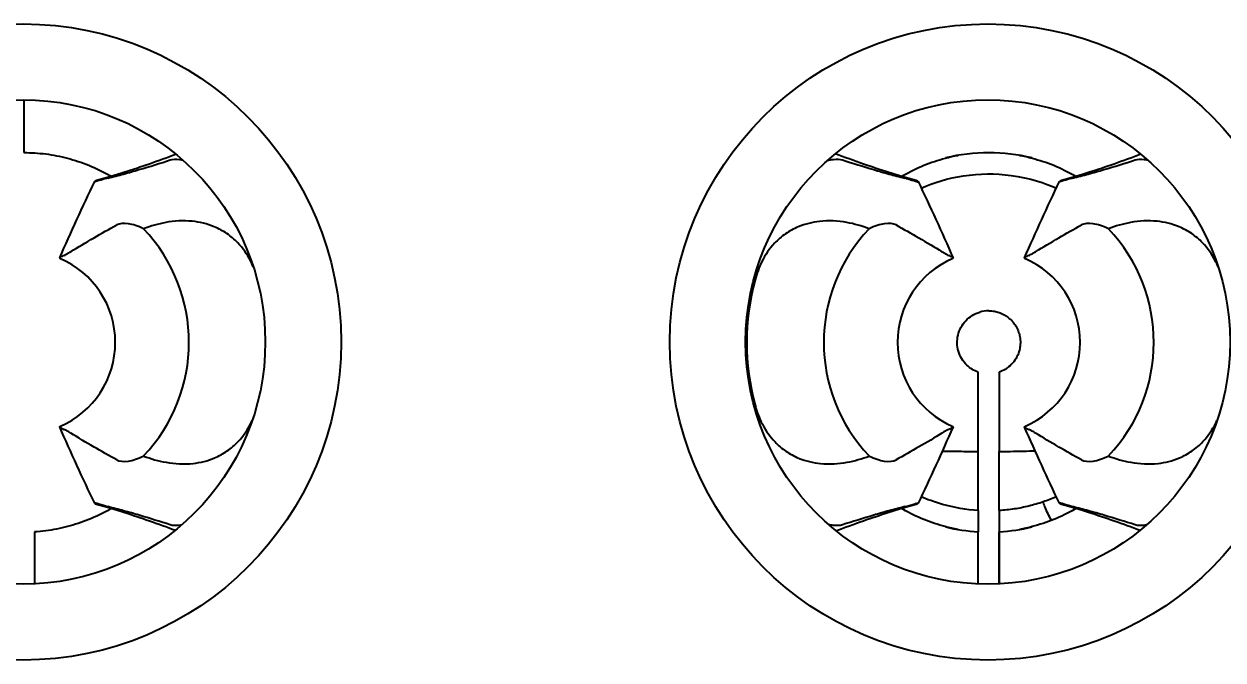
# Model space of a CAD drawing. Header units: millimetres. Extents: x 0 to 1682, y 0 to 1188.
# Drawn here: x 1349.893 to 1352.739, y 390.344 to 391.854 of the extents above; entities that cross this region are included whole.
import ezdxf

# ---------------------------------------------------------------- set-up
doc = ezdxf.new("R2010")
doc.units = ezdxf.units.MM
doc.header["$LTSCALE"] = 2
doc.layers.add('가시적인 것(ISO)', color=3, linetype='Continuous', lineweight=40)

msp = doc.modelspace()

# ---------------------------------------------------------------- linework, layer by layer
at = {"layer": '가시적인 것(ISO)'}
for p, q in [((1349.8932, 391.6742), (1349.8932, 391.5488)), ((1352.1582, 390.699), (1352.1582, 390.8389)), ((1352.2082, 390.699), (1352.2082, 390.839)), ((1352.1582, 390.699), (1352.1582, 390.6489)), ((1352.1582, 390.5246), (1352.1582, 390.6489)), ((1352.2082, 390.5248), (1352.2082, 390.6489))]:
    msp.add_line(p, q, dxfattribs=at)
for centre, radius in [((1349.8909, 391.0992), 0.755), ((1352.1809, 391.0992), 0.755), ((1349.8909, 391.0992), 0.575), ((1352.1809, 391.0992), 0.575)]:
    msp.add_circle(centre, radius, dxfattribs=at)
for centre, radius, start, end in [((1352.1832, 391.0982), 0.45, 90, 103.1782), ((1352.1832, 391.0982), 0.45, 76.8218, 90), ((1349.8932, 391.0982), 0.3916, 316.4807, 43.5197), ((1352.1832, 391.0982), 0.3916, 136.4808, 223.5197), ((1352.1832, 391.0982), 0.3916, 316.4807, 43.5197), ((1349.8932, 391.0982), 0.2168, 293.2154, 66.7839), ((1352.1832, 391.0982), 0.2168, 113.2155, 246.7835), ((1352.1832, 391.0982), 0.2168, 293.2154, 66.7839), ((1352.1832, 391.0982), 0.5744, 164.9931, 195.0072), ((1352.1832, 391.0982), 0.45, 256.8218, 266.8153), ((1352.1832, 391.0982), 0.45, 273.1847, 283.1782)]:
    msp.add_arc(centre, radius, start, end, dxfattribs=at)
for centre, major_axis, ratio, start_param, end_param in [((1350.5368, 391.2635), (-0.4763, 0.2155), 0.09072, 6.171688, 6.225172), ((1350.5382, 391.151), (-0.4849, 0.3125), 0.282241, 6.024103, 6.037105), ((1351.56, 391.1675), (-0.463, -0.2959), 0.288481, 3.394768, 3.408061), ((1351.5394, 391.2634), (-0.4764, -0.2156), 0.090673, 3.19962, 3.25302), ((1352.8268, 391.2635), (-0.4763, 0.2155), 0.09072, 6.171688, 6.225172), ((1352.8282, 391.151), (-0.4849, 0.3125), 0.282244, 6.024101, 6.037103), ((1352.1832, 391.0964), (0.0022, -0.0768), 0.987445, 3.113519, 3.4016), ((1350.5369, 390.9331), (-0.4764, -0.2156), 0.090678, 0.058025, 0.111435), ((1350.5133, 391.0267), (-0.46, -0.2936), 0.289369, 0.254194, 0.267536), ((1351.5382, 391.0454), (-0.4848, 0.3124), 0.282258, 2.882491, 2.895492), ((1351.5395, 390.933), (-0.4763, 0.2155), 0.090718, 3.030103, 3.083581), ((1352.8269, 390.9331), (-0.4764, -0.2156), 0.090678, 0.058025, 0.111435), ((1352.8033, 391.0267), (-0.46, -0.2936), 0.289371, 0.254196, 0.267538)]:
    msp.add_ellipse(centre, major_axis=major_axis, ratio=ratio, start_param=start_param, end_param=end_param, dxfattribs=at)
for points, knots in [([(1349.8932, 391.5488), (1349.9103, 391.5488), (1349.9276, 391.5478), (1349.9449, 391.5456), (1349.9621, 391.5434), (1349.9792, 391.5401), (1349.9963, 391.5356), (1350.0134, 391.5311), (1350.0304, 391.5255), (1350.0473, 391.5186), (1350.0642, 391.5118), (1350.0809, 391.5036), (1350.0972, 391.4942)], [0, 0, 0, 0, 0.25, 0.25, 0.25, 0.5, 0.5, 0.5, 0.75, 0.75, 0.75, 1, 1, 1, 1]), ([(1350.2543, 391.5447), (1350.2335, 391.5369), (1350.2121, 391.5291), (1350.1711, 391.5148), (1350.1507, 391.5079), (1350.1109, 391.4951), (1350.0893, 391.4886), (1350.0656, 391.4824)], [0.0660033, 0.0660033, 0.0660033, 0.0660033, 0.135923, 0.135923, 0.2001231, 0.2001231, 0.2605456, 0.2605456, 0.2605456, 0.2605456]), ([(1350.0921, 391.4881), (1350.105, 391.4914), (1350.1177, 391.4947), (1350.142, 391.5014), (1350.1543, 391.5049), (1350.1917, 391.5159), (1350.2169, 391.5238), (1350.2405, 391.5314)], [0.000001, 0.000001, 0.000001, 0.000001, 0.01087287, 0.01087287, 0.02267328, 0.02267328, 0.04807128, 0.04807128, 0.04807128, 0.04807128]), ([(1350.2405, 391.5314), (1350.2462, 391.5332), (1350.2534, 391.5337), (1350.2646, 391.5324), (1350.2673, 391.532), (1350.2701, 391.5314)], [-0.048121605, -0.048121605, -0.048121605, -0.048121605, -0.04200366, -0.04200366, -0.040148084, -0.040148084, -0.040148084, -0.040148084]), ([(1351.8, 391.5299), (1351.8051, 391.5313), (1351.81, 391.5322), (1351.823, 391.5337), (1351.8302, 391.5332), (1351.8359, 391.5314)], [-0.009302568, -0.009302568, -0.009302568, -0.009302568, -0.006071666, -0.006071666, -0.000001, -0.000001, -0.000001, -0.000001]), ([(1352.0107, 391.4824), (1351.9871, 391.4886), (1351.9655, 391.4951), (1351.9257, 391.5079), (1351.9052, 391.5148), (1351.8632, 391.5295), (1351.8407, 391.5377), (1351.8189, 391.5459)], [0.000001, 0.000001, 0.000001, 0.000001, 0.0588699, 0.0588699, 0.1213777, 0.1213777, 0.192838, 0.192838, 0.192838, 0.192838]), ([(1351.8359, 391.5314), (1351.8595, 391.5238), (1351.8845, 391.5159), (1351.9219, 391.505), (1351.9342, 391.5014), (1351.9585, 391.4948), (1351.9713, 391.4914), (1351.9843, 391.4881)], [0.000001, 0.000001, 0.000001, 0.000001, 0.02510025, 0.02510025, 0.03680794, 0.03680794, 0.04760817, 0.04760817, 0.04760817, 0.04760817]), ([(1351.9791, 391.4942), (1351.9955, 391.5036), (1352.0122, 391.5118), (1352.0291, 391.5186), (1352.046, 391.5255), (1352.063, 391.5311), (1352.0801, 391.5356), (1352.0901, 391.5382), (1352.1002, 391.5405), (1352.1104, 391.5423)], [0, 0, 0, 0, 0.25, 0.25, 0.25, 0.5, 0.5, 0.5, 0.6474893, 0.6474893, 0.6474893, 0.6474893]), ([(1352.256, 391.5423), (1352.2661, 391.5405), (1352.2762, 391.5382), (1352.2863, 391.5356), (1352.3034, 391.5311), (1352.3204, 391.5255), (1352.3373, 391.5186), (1352.3542, 391.5118), (1352.3709, 391.5036), (1352.3872, 391.4942)], [0.3524805, 0.3524805, 0.3524805, 0.3524805, 0.5, 0.5, 0.5, 0.75, 0.75, 0.75, 1, 1, 1, 1]), ([(1352.5443, 391.5447), (1352.5235, 391.5369), (1352.5021, 391.5291), (1352.4611, 391.5148), (1352.4407, 391.5079), (1352.4009, 391.4951), (1352.3793, 391.4886), (1352.3556, 391.4824)], [0.0660033, 0.0660033, 0.0660033, 0.0660033, 0.135923, 0.135923, 0.2001231, 0.2001231, 0.2605456, 0.2605456, 0.2605456, 0.2605456]), ([(1352.3821, 391.4881), (1352.395, 391.4914), (1352.4077, 391.4947), (1352.432, 391.5014), (1352.4443, 391.5049), (1352.4817, 391.5159), (1352.5069, 391.5238), (1352.5305, 391.5314)], [0.000001, 0.000001, 0.000001, 0.000001, 0.01087287, 0.01087287, 0.02267328, 0.02267328, 0.04807128, 0.04807128, 0.04807128, 0.04807128]), ([(1352.5305, 391.5314), (1352.5362, 391.5332), (1352.5434, 391.5337), (1352.5546, 391.5324), (1352.5573, 391.532), (1352.5601, 391.5314)], [-0.048121605, -0.048121605, -0.048121605, -0.048121605, -0.04200366, -0.04200366, -0.040148084, -0.040148084, -0.040148084, -0.040148084]), ([(1352.0227, 391.4646), (1352.0524, 391.4776), (1352.0858, 391.488), (1352.1607, 391.4994), (1352.1988, 391.4997), (1352.2806, 391.4888), (1352.3168, 391.4764), (1352.3437, 391.4646)], [0.00074803, 0.00074803, 0.00074803, 0.00074803, 0.01038667, 0.01038667, 0.01998416, 0.01998416, 0.03136891, 0.03136891, 0.03136891, 0.03136891]), ([(1350.0894, 391.4874), (1350.0691, 391.4818), (1350.0596, 391.4785), (1350.0613, 391.4803), (1350.0618, 391.4807), (1350.0625, 391.4811)], [-0.02032758, -0.02032758, -0.02032758, -0.02032758, -0.00261133, -0.00261133, -0.000001, -0.000001, -0.000001, -0.000001]), ([(1351.9869, 391.4874), (1352.0073, 391.4818), (1352.0168, 391.4785), (1352.015, 391.4803), (1352.0146, 391.4807), (1352.0139, 391.4811)], [0.000001, 0.000001, 0.000001, 0.000001, 0.01769583, 0.01769583, 0.02027831, 0.02027831, 0.02027831, 0.02027831]), ([(1352.3794, 391.4874), (1352.3591, 391.4818), (1352.3496, 391.4785), (1352.3513, 391.4803), (1352.3518, 391.4807), (1352.3525, 391.4811)], [-0.02032758, -0.02032758, -0.02032758, -0.02032758, -0.00261133, -0.00261133, -0.000001, -0.000001, -0.000001, -0.000001]), ([(1350.1772, 391.3679), (1350.1639, 391.3745), (1350.1517, 391.3783), (1350.1294, 391.3817), (1350.1199, 391.3806), (1350.1132, 391.377)], [0.000001, 0.000001, 0.000001, 0.000001, 0.00737627, 0.00737627, 0.01570949, 0.01570949, 0.01570949, 0.01570949]), ([(1350.4374, 391.2778), (1350.4353, 391.2828), (1350.433, 391.2876), (1350.4225, 391.3079), (1350.4125, 391.3221), (1350.3927, 391.3428), (1350.3841, 391.3501), (1350.3653, 391.363), (1350.3552, 391.3684), (1350.3279, 391.3798), (1350.3103, 391.3839), (1350.2714, 391.3878), (1350.2501, 391.3865), (1350.2116, 391.3795), (1350.194, 391.3744), (1350.1772, 391.3679)], [0.00327184, 0.00327184, 0.00327184, 0.00327184, 0.00488809, 0.00488809, 0.01015041, 0.01015041, 0.01364946, 0.01364946, 0.01725329, 0.01725329, 0.02305912, 0.02305912, 0.03007931, 0.03007931, 0.03622793, 0.03622793, 0.03622793, 0.03622793]), ([(1351.8992, 391.3679), (1351.8821, 391.3745), (1351.8642, 391.3797), (1351.825, 391.3866), (1351.8032, 391.3878), (1351.7642, 391.3835), (1351.7471, 391.3793), (1351.7202, 391.3679), (1351.7102, 391.3625), (1351.6914, 391.3494), (1351.6828, 391.342), (1351.6627, 391.3207), (1351.6527, 391.3061), (1351.6377, 391.2763), (1351.6324, 391.2619), (1351.6284, 391.247)], [0.000001, 0.000001, 0.000001, 0.000001, 0.00626223, 0.00626223, 0.01343841, 0.01343841, 0.01913464, 0.01913464, 0.02272973, 0.02272973, 0.02626393, 0.02626393, 0.03167014, 0.03167014, 0.03630667, 0.03630667, 0.03630667, 0.03630667]), ([(1351.9631, 391.377), (1351.9565, 391.3806), (1351.947, 391.3817), (1351.9247, 391.3784), (1351.9125, 391.3745), (1351.8992, 391.3679)], [0.000001, 0.000001, 0.000001, 0.000001, 0.00832328, 0.00832328, 0.01574209, 0.01574209, 0.01574209, 0.01574209]), ([(1352.4672, 391.3679), (1352.4539, 391.3745), (1352.4417, 391.3783), (1352.4194, 391.3817), (1352.4099, 391.3806), (1352.4032, 391.377)], [0.000001, 0.000001, 0.000001, 0.000001, 0.00737627, 0.00737627, 0.01570949, 0.01570949, 0.01570949, 0.01570949]), ([(1352.7274, 391.2778), (1352.7253, 391.2828), (1352.723, 391.2876), (1352.7125, 391.3079), (1352.7025, 391.3221), (1352.6827, 391.3428), (1352.6741, 391.3501), (1352.6553, 391.363), (1352.6452, 391.3684), (1352.6179, 391.3798), (1352.6003, 391.3839), (1352.5614, 391.3878), (1352.5401, 391.3865), (1352.5016, 391.3795), (1352.484, 391.3744), (1352.4672, 391.3679)], [0.00327184, 0.00327184, 0.00327184, 0.00327184, 0.00488809, 0.00488809, 0.01015041, 0.01015041, 0.01364946, 0.01364946, 0.01725329, 0.01725329, 0.02305912, 0.02305912, 0.03007931, 0.03007931, 0.03622793, 0.03622793, 0.03622793, 0.03622793]), ([(1350.0043, 391.3135), (1350.022, 391.3249), (1350.0397, 391.3351), (1350.0772, 391.3568), (1350.0952, 391.3671), (1350.1132, 391.377)], [0.000001, 0.000001, 0.000001, 0.000001, 0.02202225, 0.02202225, 0.04195247, 0.04195247, 0.04195247, 0.04195247]), ([(1351.9631, 391.377), (1351.9811, 391.3672), (1351.9991, 391.3568), (1352.0368, 391.335), (1352.0544, 391.3249), (1352.0721, 391.3135)], [0.000001, 0.000001, 0.000001, 0.000001, 0.02267265, 0.02267265, 0.04797339, 0.04797339, 0.04797339, 0.04797339]), ([(1352.2943, 391.3135), (1352.312, 391.3249), (1352.3297, 391.3351), (1352.3672, 391.3568), (1352.3852, 391.3671), (1352.4032, 391.377)], [0.000001, 0.000001, 0.000001, 0.000001, 0.02202225, 0.02202225, 0.04195247, 0.04195247, 0.04195247, 0.04195247]), ([(1349.9882, 391.3048), (1349.9841, 391.3031), (1349.9812, 391.3016), (1349.9795, 391.3004), (1349.9779, 391.2991), (1349.9775, 391.2982), (1349.9783, 391.2976)], [0, 0, 0, 0, 0.5, 0.5, 0.5, 1, 1, 1, 1]), ([(1349.9882, 391.3048), (1349.9907, 391.3059), (1349.9932, 391.3071), (1349.9986, 391.31), (1350.0013, 391.3117), (1350.0043, 391.3135)], [-0.007254423, -0.007254423, -0.007254423, -0.007254423, -0.003622775, -0.003622775, -0.000001, -0.000001, -0.000001, -0.000001]), ([(1352.0721, 391.3135), (1352.075, 391.3117), (1352.0778, 391.31), (1352.0832, 391.3071), (1352.0857, 391.3059), (1352.0882, 391.3048)], [-0.007255096, -0.007255096, -0.007255096, -0.007255096, -0.003632959, -0.003632959, -0.000001, -0.000001, -0.000001, -0.000001]), ([(1352.0981, 391.2976), (1352.0989, 391.2982), (1352.0985, 391.2991), (1352.0968, 391.3004), (1352.0952, 391.3016), (1352.0923, 391.3031), (1352.0882, 391.3048)], [0, 0, 0, 0, 0.5, 0.5, 0.5, 1, 1, 1, 1]), ([(1352.2782, 391.3048), (1352.2741, 391.3031), (1352.2712, 391.3016), (1352.2695, 391.3004), (1352.2679, 391.2991), (1352.2675, 391.2982), (1352.2683, 391.2976)], [0, 0, 0, 0, 0.5, 0.5, 0.5, 1, 1, 1, 1]), ([(1352.2782, 391.3048), (1352.2807, 391.3059), (1352.2832, 391.3071), (1352.2886, 391.31), (1352.2913, 391.3117), (1352.2943, 391.3135)], [-0.007254423, -0.007254423, -0.007254423, -0.007254423, -0.003622775, -0.003622775, -0.000001, -0.000001, -0.000001, -0.000001]), ([(1352.1313, 391.0441), (1352.1266, 391.0486), (1352.1225, 391.0537), (1352.1191, 391.0593), (1352.1157, 391.0648), (1352.113, 391.0709), (1352.1112, 391.0771), (1352.1094, 391.0834), (1352.1084, 391.0898), (1352.1082, 391.0963), (1352.108, 391.1028), (1352.1087, 391.1094), (1352.1102, 391.1157), (1352.1118, 391.122), (1352.1141, 391.1281), (1352.1172, 391.1338), (1352.1203, 391.1396), (1352.1241, 391.1449), (1352.1286, 391.1496), (1352.1331, 391.1544), (1352.1382, 391.1586), (1352.1438, 391.162), (1352.1493, 391.1655), (1352.1554, 391.1682), (1352.1616, 391.1701)], [0, 0, 0, 0, 0.125, 0.125, 0.125, 0.25, 0.25, 0.25, 0.375, 0.375, 0.375, 0.5, 0.5, 0.5, 0.625, 0.625, 0.625, 0.75, 0.75, 0.75, 0.875, 0.875, 0.875, 0.9999979, 0.9999979, 0.9999979, 0.9999979]), ([(1352.1832, 391.1732), (1352.1877, 391.1732), (1352.1921, 391.1728), (1352.1965, 391.172), (1352.1984, 391.1717), (1352.2002, 391.1713), (1352.2021, 391.1708), (1352.2059, 391.1698), (1352.2097, 391.1685), (1352.2133, 391.1669), (1352.2155, 391.1659), (1352.2177, 391.1648), (1352.2198, 391.1637), (1352.2228, 391.162), (1352.2257, 391.1601), (1352.2285, 391.158), (1352.2308, 391.1562), (1352.233, 391.1543), (1352.2351, 391.1523), (1352.2373, 391.1503), (1352.2393, 391.1481), (1352.2411, 391.1459), (1352.2433, 391.1432), (1352.2453, 391.1404), (1352.2471, 391.1374), (1352.2484, 391.1354), (1352.2495, 391.1333), (1352.2506, 391.1311), (1352.2523, 391.1275), (1352.2538, 391.1238), (1352.255, 391.12), (1352.2555, 391.1182), (1352.256, 391.1164), (1352.2564, 391.1145), (1352.2574, 391.1102), (1352.2579, 391.1057), (1352.2581, 391.1012), (1352.2582, 391.0999), (1352.2582, 391.0985), (1352.2582, 391.0972), (1352.2581, 391.0922), (1352.2575, 391.0872), (1352.2565, 391.0823), (1352.2563, 391.0815), (1352.2561, 391.0807), (1352.2559, 391.0799), (1352.2546, 391.0746), (1352.2526, 391.0694), (1352.2501, 391.0644), (1352.2473, 391.0588), (1352.2437, 391.0535), (1352.2395, 391.0487), (1352.2358, 391.0445), (1352.2316, 391.0406), (1352.227, 391.0374), (1352.2264, 391.0369), (1352.2258, 391.0365), (1352.2252, 391.0361), (1352.221, 391.0332), (1352.2164, 391.0308), (1352.2117, 391.0289), (1352.2106, 391.0284), (1352.2094, 391.0279), (1352.2082, 391.0275)], [0, 0, 0, 0, 0.064029, 0.064029, 0.064029, 0.090909, 0.090909, 0.090909, 0.147575, 0.147575, 0.147575, 0.181818, 0.181818, 0.181818, 0.230906, 0.230906, 0.230906, 0.272727, 0.272727, 0.272727, 0.31446, 0.31446, 0.31446, 0.363636, 0.363636, 0.363636, 0.397788, 0.397788, 0.397788, 0.454545, 0.454545, 0.454545, 0.481311, 0.481311, 0.481311, 0.545455, 0.545455, 0.545455, 0.564756, 0.564756, 0.564756, 0.636364, 0.636364, 0.636364, 0.648191, 0.648191, 0.648191, 0.727273, 0.727273, 0.727273, 0.818182, 0.818182, 0.818182, 0.898575, 0.898575, 0.898575, 0.909091, 0.909091, 0.909091, 0.981969, 0.981969, 0.981969, 1, 1, 1, 1]), ([(1352.1582, 391.0275), (1352.1531, 391.0293), (1352.1433, 391.034), (1352.135, 391.0405), (1352.1313, 391.0441)], [0.0000005, 0.0000005, 0.0000005, 0.0000005, 0.5, 0.999989, 0.999989, 0.999989, 0.999989]), ([(1352.1582, 390.9303), (1352.1582, 390.9612), (1352.1582, 390.9856), (1352.1582, 391.0187), (1352.1582, 391.0275), (1352.1582, 391.0275)], [-0.0283629, -0.0283629, -0.0283629, -0.0283629, -0.01405808, -0.01405808, -0.000001, -0.000001, -0.000001, -0.000001]), ([(1352.2082, 391.0275), (1352.2082, 391.0275), (1352.2082, 391.0187), (1352.2082, 390.9857), (1352.2082, 390.9613), (1352.2082, 390.9304)], [-0.0282305, -0.0282305, -0.0282305, -0.0282305, -0.01423903, -0.01423903, -0.0000015, -0.0000015, -0.0000015, -0.0000015]), ([(1351.6284, 390.9495), (1351.6326, 390.9336), (1351.6384, 390.9182), (1351.654, 390.8883), (1351.664, 390.8742), (1351.6838, 390.8536), (1351.6924, 390.8463), (1351.7112, 390.8334), (1351.7213, 390.8279), (1351.7488, 390.8166), (1351.7664, 390.8125), (1351.8053, 390.8087), (1351.8265, 390.81), (1351.8649, 390.817), (1351.8824, 390.8221), (1351.8992, 390.8285)], [0.000001, 0.000001, 0.000001, 0.000001, 0.00492376, 0.00492376, 0.01016888, 0.01016888, 0.01366516, 0.01366516, 0.01727295, 0.01727295, 0.02310028, 0.02310028, 0.0300965, 0.0300965, 0.03622826, 0.03622826, 0.03622826, 0.03622826]), ([(1349.9783, 390.8988), (1349.9775, 390.8982), (1349.9779, 390.8973), (1349.9795, 390.8961), (1349.9812, 390.8949), (1349.9841, 390.8933), (1349.9882, 390.8916)], [0, 0, 0, 0, 0.5, 0.5, 0.5, 1, 1, 1, 1]), ([(1350.1772, 390.8285), (1350.1943, 390.822), (1350.2121, 390.8168), (1350.2514, 390.8098), (1350.2732, 390.8086), (1350.3121, 390.8129), (1350.3293, 390.8171), (1350.3561, 390.8285), (1350.3662, 390.834), (1350.3849, 390.847), (1350.3936, 390.8545), (1350.4136, 390.8757), (1350.4237, 390.8904), (1350.4328, 390.9085), (1350.4338, 390.9106), (1350.4348, 390.9128)], [0.000001, 0.000001, 0.000001, 0.000001, 0.00626235, 0.00626235, 0.0134386, 0.0134386, 0.01913477, 0.01913477, 0.02272976, 0.02272976, 0.0262638, 0.0262638, 0.03166957, 0.03166957, 0.03238711, 0.03238711, 0.03238711, 0.03238711]), ([(1352.0881, 390.8916), (1352.0923, 390.8933), (1352.0952, 390.8949), (1352.0968, 390.8961), (1352.0985, 390.8973), (1352.0989, 390.8982), (1352.0981, 390.8988)], [0, 0, 0, 0, 0.5, 0.5, 0.5, 1, 1, 1, 1]), ([(1352.2683, 390.8988), (1352.2675, 390.8982), (1352.2679, 390.8973), (1352.2695, 390.8961), (1352.2712, 390.8949), (1352.2741, 390.8933), (1352.2782, 390.8916)], [0, 0, 0, 0, 0.5, 0.5, 0.5, 1, 1, 1, 1]), ([(1352.4672, 390.8285), (1352.4843, 390.822), (1352.5021, 390.8168), (1352.5414, 390.8098), (1352.5632, 390.8086), (1352.6021, 390.8129), (1352.6193, 390.8171), (1352.6461, 390.8285), (1352.6562, 390.834), (1352.6749, 390.847), (1352.6836, 390.8545), (1352.7036, 390.8757), (1352.7137, 390.8904), (1352.7228, 390.9085), (1352.7238, 390.9106), (1352.7248, 390.9128)], [0.000001, 0.000001, 0.000001, 0.000001, 0.00626235, 0.00626235, 0.0134386, 0.0134386, 0.01913477, 0.01913477, 0.02272976, 0.02272976, 0.0262638, 0.0262638, 0.03166957, 0.03166957, 0.03238711, 0.03238711, 0.03238711, 0.03238711]), ([(1350.0042, 390.8829), (1350.0013, 390.8848), (1349.9985, 390.8864), (1349.9932, 390.8893), (1349.9907, 390.8906), (1349.9882, 390.8916)], [-0.007255314, -0.007255314, -0.007255314, -0.007255314, -0.003633065, -0.003633065, -0.000001, -0.000001, -0.000001, -0.000001]), ([(1350.1132, 390.8195), (1350.0953, 390.8293), (1350.0772, 390.8396), (1350.0396, 390.8614), (1350.022, 390.8716), (1350.0042, 390.8829)], [0.000001, 0.000001, 0.000001, 0.000001, 0.02266577, 0.02266577, 0.04797204, 0.04797204, 0.04797204, 0.04797204]), ([(1352.0721, 390.8829), (1352.0544, 390.8716), (1352.0367, 390.8614), (1351.9992, 390.8396), (1351.9812, 390.8293), (1351.9631, 390.8195)], [0.000001, 0.000001, 0.000001, 0.000001, 0.02202179, 0.02202179, 0.04195434, 0.04195434, 0.04195434, 0.04195434]), ([(1352.0881, 390.8916), (1352.0857, 390.8906), (1352.0831, 390.8893), (1352.0778, 390.8864), (1352.075, 390.8848), (1352.0721, 390.8829)], [-0.007253637, -0.007253637, -0.007253637, -0.007253637, -0.003622384, -0.003622384, -0.000001, -0.000001, -0.000001, -0.000001]), ([(1352.2942, 390.8829), (1352.2913, 390.8848), (1352.2885, 390.8864), (1352.2832, 390.8893), (1352.2807, 390.8906), (1352.2782, 390.8916)], [-0.007255314, -0.007255314, -0.007255314, -0.007255314, -0.003633065, -0.003633065, -0.000001, -0.000001, -0.000001, -0.000001]), ([(1352.4032, 390.8195), (1352.3853, 390.8293), (1352.3672, 390.8396), (1352.3296, 390.8614), (1352.312, 390.8716), (1352.2942, 390.8829)], [0.000001, 0.000001, 0.000001, 0.000001, 0.02266577, 0.02266577, 0.04797204, 0.04797204, 0.04797204, 0.04797204]), ([(1352.0728, 390.8403), (1352.0857, 390.8404), (1352.0991, 390.8401), (1352.1277, 390.8394), (1352.1429, 390.8391), (1352.1582, 390.8389)], [0.017214595, 0.017214595, 0.017214595, 0.017214595, 0.021507398, 0.021507398, 0.026103666, 0.026103666, 0.026103666, 0.026103666]), ([(1352.2082, 390.839), (1352.217, 390.8391), (1352.2257, 390.8393), (1352.2448, 390.8398), (1352.2552, 390.84), (1352.275, 390.8404), (1352.2843, 390.8406), (1352.2934, 390.8405)], [0.000001, 0.000001, 0.000001, 0.000001, 0.002645454, 0.002645454, 0.005867942, 0.005867942, 0.008896239, 0.008896239, 0.008896239, 0.008896239]), ([(1350.1132, 390.8195), (1350.1198, 390.8159), (1350.1293, 390.8147), (1350.1516, 390.8181), (1350.1639, 390.822), (1350.1772, 390.8285)], [0.000001, 0.000001, 0.000001, 0.000001, 0.00832329, 0.00832329, 0.01574211, 0.01574211, 0.01574211, 0.01574211]), ([(1351.8992, 390.8285), (1351.9124, 390.822), (1351.9246, 390.8181), (1351.947, 390.8147), (1351.9565, 390.8159), (1351.9631, 390.8195)], [0.000001, 0.000001, 0.000001, 0.000001, 0.00737626, 0.00737626, 0.01570945, 0.01570945, 0.01570945, 0.01570945]), ([(1352.4032, 390.8195), (1352.4098, 390.8159), (1352.4193, 390.8147), (1352.4416, 390.8181), (1352.4539, 390.822), (1352.4672, 390.8285)], [0.000001, 0.000001, 0.000001, 0.000001, 0.00832329, 0.00832329, 0.01574211, 0.01574211, 0.01574211, 0.01574211]), ([(1352.1582, 390.699), (1352.1295, 390.7008), (1352.101, 390.7057), (1352.0536, 390.7193), (1352.0367, 390.7257), (1352.0227, 390.7318)], [0.000001, 0.000001, 0.000001, 0.000001, 0.00863494, 0.00863494, 0.01473932, 0.01473932, 0.01473932, 0.01473932]), ([(1350.0972, 390.7022), (1350.0809, 390.6928), (1350.0642, 390.6847), (1350.0473, 390.6778), (1350.0304, 390.6709), (1350.0134, 390.6653), (1349.9963, 390.6608), (1349.9793, 390.6564), (1349.9621, 390.6531), (1349.9449, 390.6509), (1349.936, 390.6498), (1349.927, 390.6489), (1349.9181, 390.6484)], [0, 0, 0, 0, 0.2844503, 0.2844503, 0.2844503, 0.5689005, 0.5689005, 0.5689005, 0.8533508, 0.8533508, 0.8533508, 0.9999997, 0.9999997, 0.9999997, 0.9999997]), ([(1350.0894, 390.709), (1350.069, 390.7147), (1350.0596, 390.718), (1350.0613, 390.7161), (1350.0618, 390.7158), (1350.0625, 390.7153)], [0.000001, 0.000001, 0.000001, 0.000001, 0.01769584, 0.01769584, 0.02027831, 0.02027831, 0.02027831, 0.02027831]), ([(1350.0656, 390.714), (1350.0893, 390.7078), (1350.1109, 390.7013), (1350.1507, 390.6885), (1350.1711, 390.6816), (1350.2116, 390.6675), (1350.2324, 390.6599), (1350.2528, 390.6523)], [0.000001, 0.000001, 0.000001, 0.000001, 0.0588726, 0.0588726, 0.1213808, 0.1213808, 0.1876601, 0.1876601, 0.1876601, 0.1876601]), ([(1350.2405, 390.6651), (1350.2169, 390.6727), (1350.1919, 390.6805), (1350.1545, 390.6915), (1350.1422, 390.695), (1350.1178, 390.7017), (1350.1051, 390.7051), (1350.0921, 390.7083)], [0.000001, 0.000001, 0.000001, 0.000001, 0.02510087, 0.02510087, 0.0368086, 0.0368086, 0.04760889, 0.04760889, 0.04760889, 0.04760889]), ([(1351.8205, 390.6511), (1351.8418, 390.6591), (1351.8638, 390.6672), (1351.9054, 390.6817), (1351.9258, 390.6886), (1351.9656, 390.7013), (1351.9871, 390.7078), (1352.0107, 390.714)], [0.06425, 0.06425, 0.06425, 0.06425, 0.1360095, 0.1360095, 0.2001654, 0.2001654, 0.2604816, 0.2604816, 0.2604816, 0.2604816]), ([(1351.9842, 390.7083), (1351.9714, 390.7051), (1351.9587, 390.7017), (1351.9343, 390.6951), (1351.922, 390.6915), (1351.8846, 390.6805), (1351.8595, 390.6727), (1351.8359, 390.6651)], [0.000001, 0.000001, 0.000001, 0.000001, 0.01087239, 0.01087239, 0.02267253, 0.02267253, 0.04807062, 0.04807062, 0.04807062, 0.04807062]), ([(1352.1103, 390.6542), (1352.1002, 390.656), (1352.0901, 390.6582), (1352.08, 390.6609), (1352.063, 390.6653), (1352.046, 390.6709), (1352.0291, 390.6778), (1352.0122, 390.6847), (1351.9955, 390.6928), (1351.9791, 390.7022)], [0.2633685, 0.2633685, 0.2633685, 0.2633685, 0.43111, 0.43111, 0.43111, 0.715555, 0.715555, 0.715555, 1, 1, 1, 1]), ([(1351.9869, 390.709), (1352.0073, 390.7147), (1352.0168, 390.718), (1352.0151, 390.7161), (1352.0146, 390.7158), (1352.0139, 390.7153)], [-0.02032757, -0.02032757, -0.02032757, -0.02032757, -0.00261135, -0.00261135, -0.000001, -0.000001, -0.000001, -0.000001]), ([(1352.3126, 390.7197), (1352.3013, 390.7159), (1352.2785, 390.7092), (1352.2436, 390.7023), (1352.22, 390.6997), (1352.2082, 390.699)], [0.0000018, 0.0000018, 0.0000018, 0.0000018, 0.3333334, 0.6666667, 1, 1, 1, 1]), ([(1352.2082, 390.699), (1352.2082, 390.6942), (1352.2082, 390.6841), (1352.2082, 390.6679), (1352.2082, 390.6559), (1352.2082, 390.6494), (1352.2082, 390.6489)], [0, 0, 0, 0, 0.125, 0.25, 0.375, 0.3853845, 0.3853845, 0.3853845, 0.3853845]), ([(1352.3872, 390.7022), (1352.3709, 390.6928), (1352.3542, 390.6847), (1352.3373, 390.6778), (1352.3204, 390.6709), (1352.3034, 390.6653), (1352.2863, 390.6608), (1352.2763, 390.6582), (1352.2662, 390.656), (1352.2561, 390.6542)], [0, 0, 0, 0, 0.2844503, 0.2844503, 0.2844503, 0.5689005, 0.5689005, 0.5689005, 0.7366104, 0.7366104, 0.7366104, 0.7366104]), ([(1352.3321, 390.6757), (1352.3291, 390.6812), (1352.3233, 390.6924), (1352.3166, 390.7072), (1352.3136, 390.7158), (1352.3126, 390.7197)], [0.0448363, 0.0448363, 0.0448363, 0.0448363, 0.3333333, 0.6666667, 0.9998988, 0.9998988, 0.9998988, 0.9998988]), ([(1352.3794, 390.709), (1352.359, 390.7147), (1352.3496, 390.718), (1352.3513, 390.7161), (1352.3518, 390.7158), (1352.3525, 390.7153)], [0.000001, 0.000001, 0.000001, 0.000001, 0.01769584, 0.01769584, 0.02027831, 0.02027831, 0.02027831, 0.02027831]), ([(1352.3556, 390.714), (1352.3793, 390.7078), (1352.4009, 390.7013), (1352.4407, 390.6885), (1352.4611, 390.6816), (1352.5016, 390.6675), (1352.5224, 390.6599), (1352.5428, 390.6523)], [0.000001, 0.000001, 0.000001, 0.000001, 0.0588726, 0.0588726, 0.1213808, 0.1213808, 0.1876601, 0.1876601, 0.1876601, 0.1876601]), ([(1352.5305, 390.6651), (1352.5069, 390.6727), (1352.4819, 390.6805), (1352.4445, 390.6915), (1352.4322, 390.695), (1352.4078, 390.7017), (1352.3951, 390.7051), (1352.3821, 390.7083)], [0.000001, 0.000001, 0.000001, 0.000001, 0.02510087, 0.02510087, 0.0368086, 0.0368086, 0.04760889, 0.04760889, 0.04760889, 0.04760889]), ([(1349.9182, 390.6483), (1349.9182, 390.6267), (1349.9182, 390.5858), (1349.9182, 390.5443), (1349.9182, 390.5248)], [0.0000084, 0.0000084, 0.0000084, 0.0000084, 0.3333333, 0.6241763, 0.6241763, 0.6241763, 0.6241763]), ([(1350.2673, 390.6645), (1350.2654, 390.6642), (1350.2636, 390.6639), (1350.2534, 390.6627), (1350.2462, 390.6632), (1350.2405, 390.6651)], [-0.007340497, -0.007340497, -0.007340497, -0.007340497, -0.00607167, -0.00607167, -0.000001, -0.000001, -0.000001, -0.000001]), ([(1351.8359, 390.6651), (1351.8302, 390.6632), (1351.8229, 390.6627), (1351.8108, 390.6641), (1351.807, 390.6648), (1351.803, 390.6658)], [-0.04812161, -0.04812161, -0.04812161, -0.04812161, -0.042003663, -0.042003663, -0.03943709, -0.03943709, -0.03943709, -0.03943709]), ([(1352.1582, 390.5246), (1352.1582, 390.5441), (1352.1582, 390.5857), (1352.1582, 390.6267), (1352.1582, 390.6483)], [0.374824, 0.374824, 0.374824, 0.374824, 0.6666667, 0.9999916, 0.9999916, 0.9999916, 0.9999916]), ([(1352.2082, 390.6483), (1352.2082, 390.6267), (1352.2082, 390.5858), (1352.2082, 390.5443), (1352.2082, 390.5248)], [0.0000084, 0.0000084, 0.0000084, 0.0000084, 0.3333333, 0.6241763, 0.6241763, 0.6241763, 0.6241763]), ([(1352.5573, 390.6645), (1352.5554, 390.6642), (1352.5536, 390.6639), (1352.5434, 390.6627), (1352.5362, 390.6632), (1352.5305, 390.6651)], [-0.007340497, -0.007340497, -0.007340497, -0.007340497, -0.00607167, -0.00607167, -0.000001, -0.000001, -0.000001, -0.000001])]:
    msp.add_open_spline(points, degree=3, knots=knots, dxfattribs=at)
for points in [[(1350.0972, 391.4942), (1350.0984, 391.4935), (1350.0995, 391.4929), (1350.1007, 391.4922)], [(1351.9757, 391.4922), (1351.9768, 391.4929), (1351.978, 391.4935), (1351.9791, 391.4942)], [(1352.3872, 391.4942), (1352.3884, 391.4935), (1352.3895, 391.4929), (1352.3907, 391.4922)], [(1349.978, 391.2987), (1350.0048, 391.3599), (1350.0324, 391.4203), (1350.061, 391.4799)], [(1352.0154, 391.4799), (1352.044, 391.4203), (1352.0716, 391.3599), (1352.0984, 391.2987)], [(1352.268, 391.2987), (1352.2948, 391.3599), (1352.3224, 391.4203), (1352.351, 391.4799)], [(1349.9783, 391.2976), (1349.9784, 391.2976), (1349.9785, 391.2975), (1349.9786, 391.2974)], [(1352.0981, 391.2976), (1352.098, 391.2976), (1352.0979, 391.2975), (1352.0977, 391.2974)], [(1352.2683, 391.2976), (1352.2684, 391.2976), (1352.2685, 391.2975), (1352.2686, 391.2974)], [(1352.1582, 390.8389), (1352.1582, 390.8546), (1352.1582, 390.8854), (1352.1582, 390.9155), (1352.1582, 390.9303)], [(1352.2082, 390.9304), (1352.2082, 390.9161), (1352.2082, 390.8865), (1352.2082, 390.8551), (1352.2082, 390.839)], [(1350.061, 390.7165), (1350.0324, 390.7761), (1350.0048, 390.8365), (1349.978, 390.8977)], [(1349.9783, 390.8988), (1349.9784, 390.8989), (1349.9785, 390.8989), (1349.9786, 390.899)], [(1352.0984, 390.8977), (1352.0715, 390.8365), (1352.0439, 390.7761), (1352.0154, 390.7165)], [(1352.0981, 390.8988), (1352.098, 390.8989), (1352.0978, 390.899), (1352.0977, 390.899)], [(1352.351, 390.7165), (1352.3224, 390.7761), (1352.2948, 390.8365), (1352.268, 390.8977)], [(1352.2683, 390.8988), (1352.2684, 390.8989), (1352.2685, 390.8989), (1352.2686, 390.899)], [(1352.3437, 390.7318), (1352.3335, 390.7274), (1352.3231, 390.7233), (1352.3126, 390.7197)], [(1350.1007, 390.7043), (1350.0995, 390.7036), (1350.0984, 390.7029), (1350.0972, 390.7022)], [(1351.9791, 390.7022), (1351.978, 390.7029), (1351.9768, 390.7036), (1351.9757, 390.7043)], [(1352.3907, 390.7043), (1352.3895, 390.7036), (1352.3884, 390.7029), (1352.3872, 390.7022)], [(1352.1582, 390.6484), (1352.1582, 390.6484), (1352.1582, 390.6484), (1352.1582, 390.6484)], [(1352.2082, 390.6484), (1352.2082, 390.6484), (1352.2082, 390.6484), (1352.2081, 390.6484)]]:
    msp.add_open_spline(points, degree=3, dxfattribs=at)

doc.saveas('drawing.dxf')
